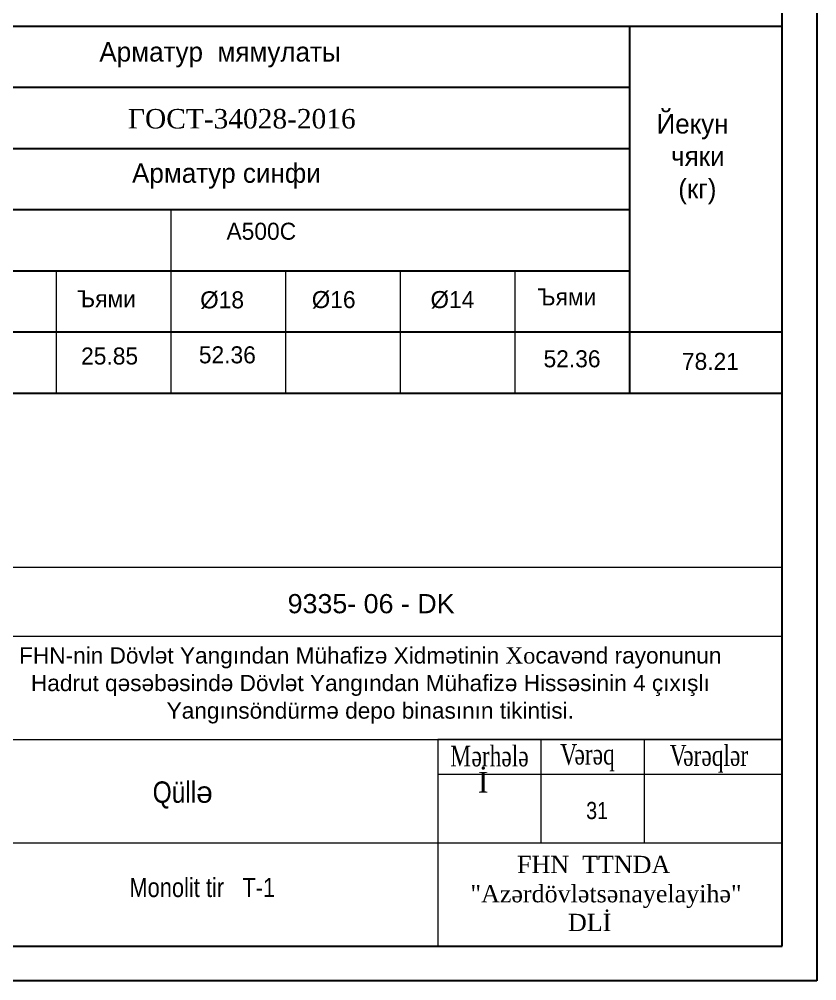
# Model space of a CAD drawing. Header units: millimetres. Extents: x -149347 to 251215, y -2929184 to -2541447.
# Drawn here: x 93730 to 106266, y -2889707 to -2874595 of the extents above; entities that cross this region are included whole.
import ezdxf

# ---------------------------------------------------------------- set-up
doc = ezdxf.new("R2010")
doc.units = ezdxf.units.MM
for name, color, linetype, lineweight in [('A-Wall', 7, 'Continuous', 30), ('APS_MADEIRA', 35, 'Continuous', 15), ('Text blocks_Ном._пера__1', 7, 'Continuous', 15), ('перегородка', 130, 'Continuous', 20)]:
    doc.layers.add(name, color=color, linetype=linetype, lineweight=lineweight)
doc.styles.add('400', font='times.ttf', dxfattribs={"width": 0.75, "height": 300})
doc.styles.add('A3_Times_AzLat', font='A3TI(LA).TTF')
doc.styles.add('Arial', font='arial.ttf')
doc.styles.add('style6', font='ARIALN.TTF', dxfattribs={"height": 300})
doc.styles.add('Times New  Roman', font='times.ttf')
doc.styles.add('Times New Roman', font='times.ttf')

# ---------------------------------------------------------------- blocks, each defined once
blk = doc.blocks.new('mekteb')
at = {"color": 0, "lineweight": 25}
for p, q in [((139843, -1821466), (139843, -1849866)), ((139843, -1849866), (99643, -1849866))]:
    blk.add_line(p, q, dxfattribs=at)
at = {"color": 0, "lineweight": 25, "ltscale": 15}
for p, q in [((139343, -1849366), (139343, -1821966)), ((101643, -1849366), (139343, -1849366))]:
    blk.add_line(p, q, dxfattribs=at)
at = {"linetype": 'Continuous', "lineweight": 15}
for p, q in [((120843, -1844866), (139343, -1844866)), ((120843, -1846366), (139343, -1846366)), ((135843, -1847866), (135843, -1846366)), ((137343, -1847866), (137343, -1846366)), ((134343, -1846866), (139343, -1846866)), ((120843, -1847866), (139343, -1847866)), ((120843, -1849366), (139343, -1849366))]:
    blk.add_line(p, q, dxfattribs=at)
for points in [[(120843, -1849366), (139343, -1849366), (139343, -1843866), (120843, -1843866)], [(134343, -1849366), (139343, -1849366), (139343, -1846366), (134343, -1846366)]]:
    blk.add_lwpolyline(points, close=True, dxfattribs=at)
at = {"lineweight": 25, "ltscale": 15, "style": '400', "width": 0.75}
for s, p in [('ərhələ', (134831, -1846755)), ('V', (136119, -1846732)), ('   V', (137454, -1846743)), ('ərəqlər', (137904, -1846747)), (' M', (134437, -1846755)), ('ərəq', (136326, -1846728))]:
    blk.add_text(s, height=300, dxfattribs=at).set_placement(p)
at = {"lineweight": 25, "ltscale": 15, "attachment_point": 1, "style": 'Times New Roman'}
for s, insert, char_height, width in [('{\\fTimes New Roman|b0|i0|c238|p18;\\H0.42397x;İ\\fTimes New Roman|b0|i0|c186|p18;\\H2.3586x;      }', (134926, -1846834), 707.62, 10102.13), ('"{\\fTimes New Roman|b0|i0|c238|p18;Azərdövlətsənayelayihə"\\P              } {\\fTimes New Roman|b0|i0|c238|p18;DLİ}', (134816, -1848478), 250, 8698.57)]:
    blk.add_mtext(s, dxfattribs=dict(at, insert=insert, char_height=char_height, width=width))
at = {"lineweight": 25, "insert": (130203, -1846973), "char_height": 310, "width": 5486.13, "attachment_point": 1, "style": 'style6'}
blk.add_mtext('{\\C0;Q\\fArial Narrow|b0|i0|c238|p34;üll\\fArial|b0|i0|c0|p34;ə}', dxfattribs=at)
at = {"lineweight": 25, "ltscale": 15, "insert": (135115, -1848053), "char_height": 250, "attachment_point": 1, "style": 'Times New Roman'}
blk.add_mtext('  {\\fTimes New Roman|b0|i0|c238|p18;  FHN  TTNDA}', dxfattribs=at)
at = {"layer": 'Text blocks_Ном._пера__1', "linetype": 'Continuous', "lineweight": 25, "insert": (128266, -1845580), "char_height": 235, "width": 10191.85, "attachment_point": 4, "line_spacing_factor": 1.021551, "style": 'Arial'}
blk.add_mtext('\\pxqc;{\\fArial|b0|i0|c238|p34;\\C256;FHN-nin Dövlət Yangından Mühafizə Xidmətinin \\fTimes New Roman|b0|i0|c204|p18;Xo\\fArial|b0|i0|c238|p34;cavənd rayonunun Hadrut qəsəbəsində Dövlət Yangından Mühafizə Hissəsinin 4 çıxışlı Yangınsöndürmə depo binasının tikintisi.}', dxfattribs=at)
at = {"layer": 'перегородка', "lineweight": 30, "insert": (132162, -1844536), "char_height": 441.245, "width": 6524.89, "attachment_point": 7, "style": 'Arial'}
blk.add_mtext('{\\fArial|b0|i0|c238|p34;\\H0.63158x;\\C7;9335\\fArial|b0|i0|c204|p34;- \\fArial|b0|i0|c238|p34;06\\fArial|b0|i0|c204|p34; - DK}', dxfattribs=at)

msp = doc.modelspace()

# ---------------------------------------------------------------- linework, layer by layer
at = {"ltscale": 3}
for p, q in [((105724.88817, -2874709.04991), (85692.8445, -2874709.04991)), ((103322.36597, -2874709.04991), (103322.36597, -2880474.74408)), ((103322.36597, -2875669.69967), (90738.14112, -2875669.69967)), ((103322.36597, -2876630.70855), (90738.14112, -2876630.70855)), ((103322.36597, -2877591.71743), (90738.14112, -2877591.71743)), ((103322.36597, -2878552.72631), (90738.14112, -2878552.72631)), ((105724.88817, -2879513.73519), (85692.8445, -2879513.73519)), ((105724.88817, -2880474.74408), (85692.8445, -2880474.74408))]:
    msp.add_line(p, q, dxfattribs=at)
at = {"layer": 'APS_MADEIRA', "color": 7, "lineweight": 15, "ltscale": 25}
for p, q in [((96114.79937, -2877591.71743), (96114.79937, -2880474.74408)), ((94312.90772, -2878552.72631), (94312.90772, -2880474.74408)), ((97916.69102, -2878552.72631), (97916.69102, -2880474.74408)), ((99718.58267, -2878552.72631), (99718.58267, -2880474.74408)), ((101520.47432, -2878552.72631), (101520.47432, -2880474.74408)), ((103322.36597, -2878552.72631), (103322.36597, -2880474.74408))]:
    msp.add_line(p, q, dxfattribs=at)

# ---------------------------------------------------------------- block references
at = {"lineweight": 15, "xscale": 1.082813985422999, "yscale": 1.082813985422999, "zscale": 1.082813985422999}
msp.add_blockref('mekteb', (-45157.8711, -886646.00234), dxfattribs=at)

# ---------------------------------------------------------------- texts
at = {"color": 0, "lineweight": 0, "attachment_point": 1}
for s, insert, char_height, width, style in [('Арматур  мямулаты', (94989.91702, -2874954.52414), 306, 9309.8994884, 'A3_Times_AzLat'), ('ГOCT-34028-2016', (95439.6181, -2876005.65297), 306, 9309.8994884, 'Times New  Roman'), (' Йекун \\P   чяки\\P    (кг)', (103634.18617, -2876085.51977), 306, 5828.3624334, 'A3_Times_AzLat'), ('Арматур синфи', (95503.47493, -2876860.0449), 306, 9309.8994884, 'A3_Times_AzLat'), ('     A500C', (96490.60113, -2877792.97065), 267.75, 9309.8994884, 'A3_Times_AzLat'), (' Ъями', (94540.54751, -2878854.07281), 267.75, 9309.8994884, 'A3_Times_AzLat'), ('{\\fArial|b0|i0|c204|p32;Ø}18  ', (96574.71304, -2878871.01434), 267.75, 10601.2332855, 'A3_Times_AzLat'), ('{\\fArial|b0|i0|c204|p32;Ø}16', (98327.95742, -2878866.92971), 267.75, 10601.2332855, 'A3_Times_AzLat'), ('{\\fArial|b0|i0|c204|p32;Ø}14 ', (100194.7965, -2878866.92971), 267.75, 10601.2332855, 'A3_Times_AzLat'), (' {\\H0.74297x;Ъями}', (101743.73622, -2878826.05986), 360.3783302, 9309.8994884, 'A3_Times_AzLat')]:
    msp.add_mtext(s, dxfattribs=dict(at, insert=insert, char_height=char_height, width=width, style=style))
at = {"lineweight": 9, "attachment_point": 1, "style": 'style6'}
for s, insert, char_height, width in [('\\pxi11.072,t28.072;{\\fArial Narrow|b0|i0|c238|p34;31}', (99651.96628, -2886896.36878), 270, 19849.9606148), ('Monolit tir   T-1', (95461.58472, -2888091.13328), 300, 7038.0093736)]:
    msp.add_mtext(s, dxfattribs=dict(at, insert=insert, char_height=char_height, width=width))
at = {"layer": 'A-Wall', "color": 0, "char_height": 267.75, "width": 22364.9106441, "attachment_point": 2, "style": 'A3_Times_AzLat'}
for s, insert in [('25.85', (95150.46301, -2879753.97335)), ('52.36', (97001.53004, -2879735.58814)), ('52.36', (102419.51783, -2879797.63284)), ('78.21', (104594.72671, -2879838.11994))]:
    msp.add_mtext(s, dxfattribs=dict(at, insert=insert))

doc.saveas('drawing.dxf')
